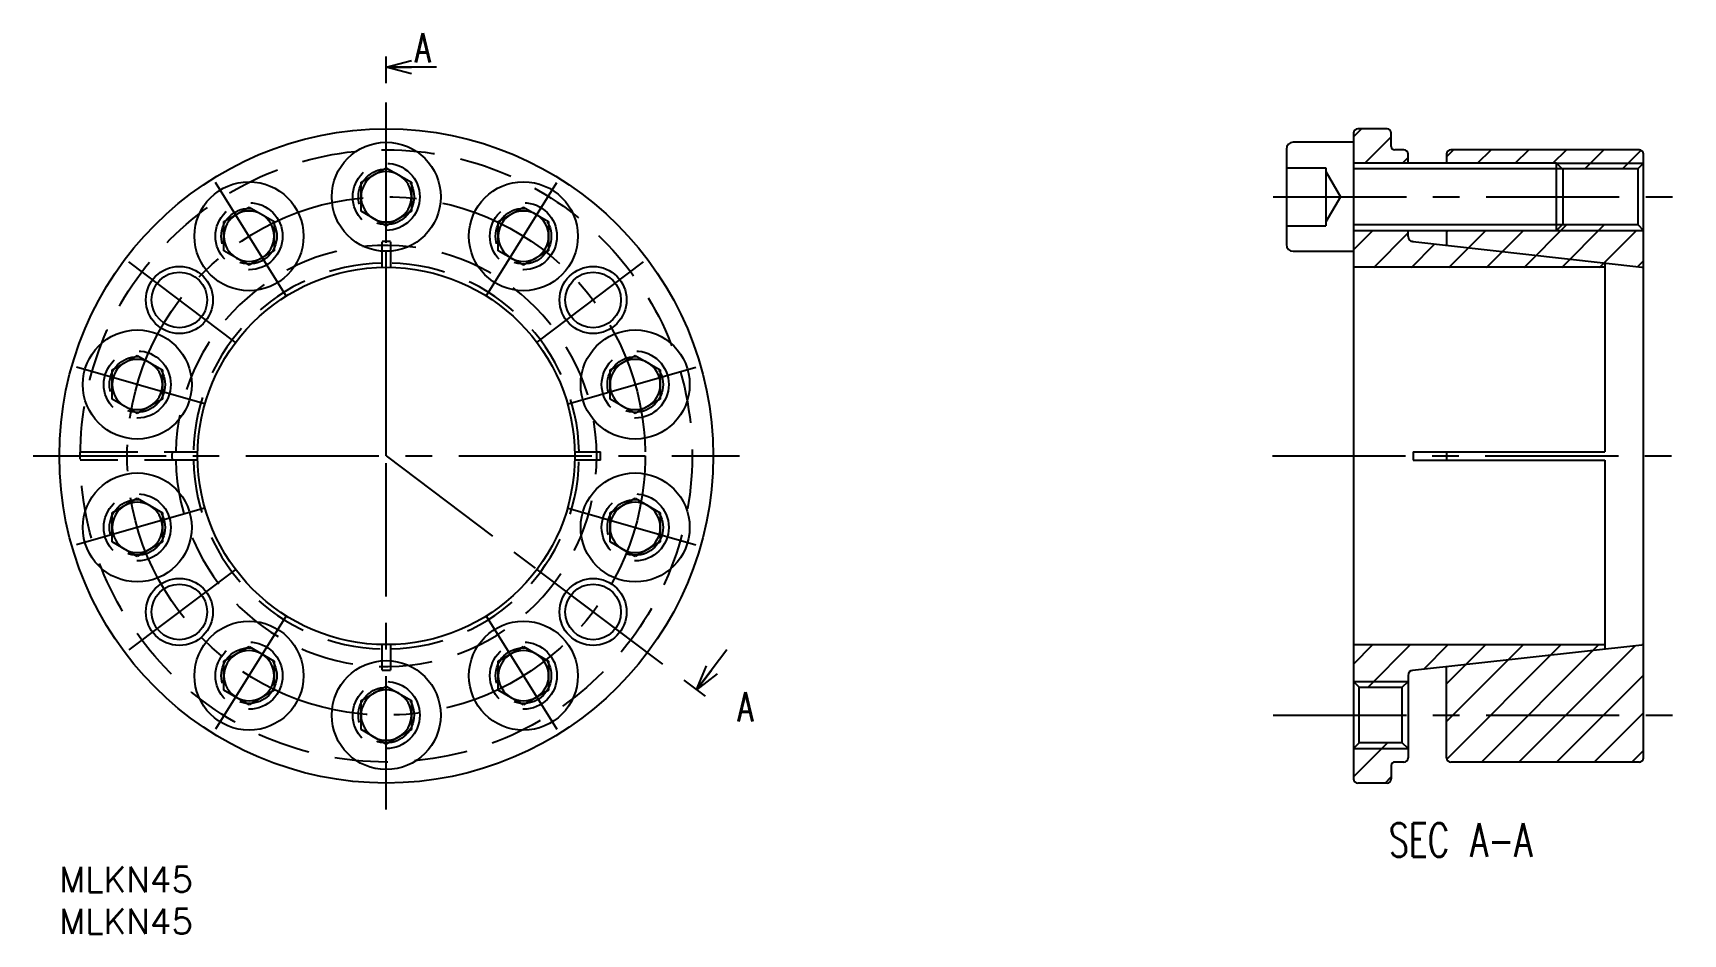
# Model space of a CAD drawing. Extents: x -3 to 194, y -8 to 99.
import ezdxf
from ezdxf.enums import TextEntityAlignment as Align

# ---------------------------------------------------------------- set-up
doc = ezdxf.new("R2010")
doc.units = 0
doc.header["$LTSCALE"] = 0.5
doc.linetypes.add('CENTER', pattern=[50.8, 31.75, -6.35, 6.35, -6.35])
doc.linetypes.add('DASHED', pattern=[19.05, 12.7, -6.35])
for name, color, linetype in [('MSM_CENTER', 1, 'CENTER'), ('MSM_CONTINUOUS', 7, 'CONTINUOUS'), ('MSM_DASHED', 4, 'DASHED'), ('MSM_NARROW', 5, 'CONTINUOUS'), ('MSM_PART_NUMBER', 7, 'CONTINUOUS')]:
    doc.layers.add(name, color=color, linetype=linetype)
doc.styles.get("Standard").update_dxf_attribs({"font": 'txt.shx', "height": 3, "bigfont": 'bigfont.shx'})

msp = doc.modelspace()

# ---------------------------------------------------------------- linework, layer by layer
at = {"layer": 'MSM_CENTER'}
for p, q in [((39, 49), (39, 97.36)), ((39, 6.86), (39, 91.14)), ((27.04, 68.13), (18.34, 82.07)), ((50.96, 68.13), (59.66, 82.07)), ((144.83, 79.9), (193.71, 79.9)), ((20.98, 62.58), (7.86, 72.47)), ((57.02, 62.58), (70.14, 72.47)), ((17.31, 55.22), (1.52, 59.75)), ((60.69, 55.22), (76.48, 59.75)), ((-3.14, 49), (81.14, 49)), ((39, 49), (77.63, 19.89)), ((144.72, 49), (193.6, 49)), ((17.31, 42.78), (1.52, 38.25)), ((60.69, 42.78), (76.48, 38.25)), ((20.98, 35.42), (7.86, 25.53)), ((57.02, 35.42), (70.14, 25.53)), ((27.04, 29.87), (18.34, 15.93)), ((50.96, 29.87), (59.66, 15.93)), ((144.83, 18.1), (193.71, 18.1))]:
    msp.add_line(p, q, dxfattribs=at)
msp.add_circle((39, 49), 30.9, dxfattribs=at)
at = {"layer": 'MSM_CONTINUOUS'}
for p, q in [((154.4, 87.5), (154.4, 10.5)), ((158.4, 88), (154.9, 88)), ((158.9, 85.91), (158.9, 87.5)), ((146.4, 85.6), (146.4, 74.2)), ((154.4, 86.4), (147.2, 86.4)), ((160.4, 85.5), (159.31, 85.5)), ((160.9, 83.9), (160.9, 85)), ((165.5, 85), (165.5, 83.9)), ((188.5, 85.5), (166, 85.5)), ((189, 13), (189, 85)), ((36, 81.63), (39, 83.36)), ((39, 83.36), (42, 81.63)), ((146.4, 83.36), (151.1, 83.36)), ((151.1, 83.36), (151.1, 76.44)), ((151.1, 82.9), (152.83, 79.9)), ((178.63, 83.9), (154.4, 83.9)), ((178.63, 75.9), (178.63, 83.9)), ((179.4, 83.13), (178.63, 83.9)), ((188.32, 83.22), (179.31, 83.22)), ((179.4, 76.67), (179.4, 83.13)), ((179.4, 76.67), (179.4, 83.13)), ((189, 83.9), (188.32, 83.22)), ((188.32, 83.22), (188.32, 76.58)), ((36, 78.17), (36, 81.63)), ((42, 81.63), (42, 78.17)), ((152.83, 79.9), (151.1, 76.9)), ((19.63, 76.94), (22.63, 78.67)), ((19.63, 73.47), (19.63, 76.94)), ((22.63, 78.67), (25.63, 76.94)), ((25.63, 76.94), (25.63, 73.47)), ((39, 76.44), (36, 78.17)), ((42, 78.17), (39, 76.44)), ((52.37, 76.94), (55.37, 78.67)), ((52.37, 73.47), (52.37, 76.94)), ((55.37, 78.67), (58.37, 76.94)), ((58.37, 76.94), (58.37, 73.47)), ((146.4, 76.44), (151.1, 76.44)), ((154.4, 75.9), (178.63, 75.9)), ((160.9, 75.16), (160.9, 75.9)), ((165.5, 75.9), (165.5, 74.11)), ((178.63, 75.9), (179.4, 76.67)), ((179.31, 76.58), (188.32, 76.58)), ((188.32, 76.58), (189, 75.9)), ((22.63, 71.74), (19.63, 73.47)), ((25.63, 73.47), (22.63, 71.74)), ((55.37, 71.74), (52.37, 73.47)), ((58.37, 73.47), (55.37, 71.74)), ((147.2, 73.4), (154.4, 73.4)), ((161.5, 74.56), (161.43, 74.56)), ((161.47, 74.56), (188.78, 71.52)), ((165.5, 74.11), (165.5, 74.11)), ((184.4, 71.5), (154.4, 71.5)), ((184.4, 72.01), (184.4, 49.5)), ((6.3, 59.25), (9.3, 60.98)), ((6.3, 55.79), (6.3, 59.25)), ((9.3, 60.98), (12.3, 59.25)), ((12.3, 59.25), (12.3, 55.79)), ((65.7, 59.25), (68.7, 60.98)), ((65.7, 55.79), (65.7, 59.25)), ((68.7, 60.98), (71.7, 59.25)), ((71.7, 59.25), (71.7, 55.79)), ((9.3, 54.05), (6.3, 55.79)), ((12.3, 55.79), (9.3, 54.05)), ((68.7, 54.05), (65.7, 55.79)), ((71.7, 55.79), (68.7, 54.05)), ((161.5, 49.5), (184.4, 49.5)), ((161.5, 49.5), (161.5, 48.5)), ((165.5, 49.5), (165.5, 48.5)), ((161.5, 48.5), (184.4, 48.5)), ((184.4, 48.5), (184.4, 25.99)), ((6.3, 42.21), (9.3, 43.95)), ((9.3, 43.95), (12.3, 42.21)), ((65.7, 42.21), (68.7, 43.95)), ((68.7, 43.95), (71.7, 42.21)), ((6.3, 38.75), (6.3, 42.21)), ((12.3, 42.21), (12.3, 38.75)), ((65.7, 38.75), (65.7, 42.21)), ((71.7, 42.21), (71.7, 38.75)), ((9.3, 37.02), (6.3, 38.75)), ((12.3, 38.75), (9.3, 37.02)), ((68.7, 37.02), (65.7, 38.75)), ((71.7, 38.75), (68.7, 37.02)), ((19.63, 24.53), (22.63, 26.26)), ((22.63, 26.26), (25.63, 24.53)), ((52.37, 24.53), (55.37, 26.26)), ((55.37, 26.26), (58.37, 24.53)), ((154.4, 26.5), (184.4, 26.5)), ((161.43, 23.44), (188.78, 26.48)), ((19.63, 21.06), (19.63, 24.53)), ((25.63, 24.53), (25.63, 21.06)), ((52.37, 21.06), (52.37, 24.53)), ((58.37, 24.53), (58.37, 21.06)), ((165.5, 13), (165.5, 23.89)), ((154.4, 22.1), (155.08, 21.42)), ((160.22, 21.42), (160.9, 22.1)), ((160.9, 22.84), (160.9, 13)), ((160.9, 22.84), (160.9, 22.1)), ((22.63, 19.33), (19.63, 21.06)), ((25.63, 21.06), (22.63, 19.33)), ((36, 19.83), (39, 21.56)), ((36, 16.37), (36, 19.83)), ((39, 21.56), (42, 19.83)), ((42, 19.83), (42, 16.37)), ((55.37, 19.33), (52.37, 21.06)), ((58.37, 21.06), (55.37, 19.33)), ((155.08, 21.42), (160.22, 21.42)), ((155.08, 14.78), (155.08, 21.42)), ((160.22, 14.78), (160.22, 21.42)), ((39, 14.64), (36, 16.37)), ((42, 16.37), (39, 14.64)), ((155.08, 14.78), (154.4, 14.1)), ((160.22, 14.78), (155.08, 14.78)), ((160.9, 14.1), (160.22, 14.78)), ((158.9, 12.09), (158.9, 10.5)), ((160.4, 12.5), (159.31, 12.5)), ((188.5, 12.5), (166, 12.5)), ((158.4, 10), (154.9, 10))]:
    msp.add_line(p, q, dxfattribs=at)
for centre, radius in [((39, 49), 39), ((39, 79.9), 6.5), ((22.63, 75.2), 6.5), ((55.37, 75.2), 6.5), ((14.32, 67.6), 3.32), ((39, 49), 22.5), ((63.68, 67.6), 3.32), ((9.3, 57.52), 6.5), ((68.7, 57.52), 6.5), ((9.3, 40.48), 6.5), ((68.7, 40.48), 6.5), ((14.32, 30.4), 3.32), ((63.68, 30.4), 3.32), ((22.63, 22.8), 6.5), ((55.37, 22.8), 6.5), ((39, 18.1), 6.5)]:
    msp.add_circle(centre, radius, dxfattribs=at)
for centre, radius, start, end in [((154.9, 87.5), 0.5, 90, 180), ((158.4, 87.5), 0.5, 0, 90), ((147.2, 85.6), 0.8, 90, 180), ((159.31, 85.91), 0.41, 180, 270), ((160.4, 85), 0.5, 0, 90), ((166, 85), 0.5, 90, 180), ((188.5, 85), 0.5, 0, 90), ((39, 79.9), 3, 60, 120), ((39, 79.9), 3, 120, 180), ((39, 79.9), 3, 0, 60), ((39, 79.9), 3, 180, 240), ((39, 79.9), 3, 300, 0), ((22.63, 75.2), 3, 120, 180), ((22.63, 75.2), 3, 60, 120), ((22.63, 75.2), 3, 0, 60), ((39, 79.9), 3, 240, 300), ((55.37, 75.2), 3, 120, 180), ((55.37, 75.2), 3, 60, 120), ((55.37, 75.2), 3, 0, 60), ((22.63, 75.2), 3, 180, 240), ((22.63, 75.2), 3, 300, 0), ((55.37, 75.2), 3, 180, 240), ((55.37, 75.2), 3, 300, 0), ((161.5, 75.16), 0.6, 180, 263.66), ((147.2, 74.2), 0.8, 180, 270), ((22.63, 75.2), 3, 240, 300), ((55.37, 75.2), 3, 240, 300), ((188.8, 71.72), 0.2, 263.66, 0), ((9.3, 57.52), 3, 120, 180), ((9.3, 57.52), 3, 60, 120), ((9.3, 57.52), 3, 0, 60), ((68.7, 57.52), 3, 120, 180), ((68.7, 57.52), 3, 60, 120), ((68.7, 57.52), 3, 0, 60), ((9.3, 57.52), 3, 180, 240), ((9.3, 57.52), 3, 300, 0), ((68.7, 57.52), 3, 180, 240), ((68.7, 57.52), 3, 300, 0), ((9.3, 57.52), 3, 240, 300), ((68.7, 57.52), 3, 240, 300), ((9.3, 40.48), 3, 60, 120), ((68.7, 40.48), 3, 60, 120), ((9.3, 40.48), 3, 120, 180), ((9.3, 40.48), 3, 0, 60), ((68.7, 40.48), 3, 120, 180), ((68.7, 40.48), 3, 0, 60), ((9.3, 40.48), 3, 180, 240), ((9.3, 40.48), 3, 300, 0), ((68.7, 40.48), 3, 180, 240), ((68.7, 40.48), 3, 300, 0), ((9.3, 40.48), 3, 240, 300), ((68.7, 40.48), 3, 240, 300), ((22.63, 22.8), 3, 60, 120), ((55.37, 22.8), 3, 60, 120), ((188.8, 26.28), 0.2, 0, 96.34), ((22.63, 22.8), 3, 120, 180), ((22.63, 22.8), 3, 0, 60), ((55.37, 22.8), 3, 120, 180), ((55.37, 22.8), 3, 0, 60), ((22.63, 22.8), 3, 180, 240), ((22.63, 22.8), 3, 300, 0), ((55.37, 22.8), 3, 180, 240), ((55.37, 22.8), 3, 300, 0), ((161.5, 22.84), 0.6, 96.34, 180), ((22.63, 22.8), 3, 240, 300), ((39, 18.1), 3, 120, 180), ((39, 18.1), 3, 60, 120), ((39, 18.1), 3, 0, 60), ((55.37, 22.8), 3, 240, 300), ((39, 18.1), 3, 180, 240), ((39, 18.1), 3, 300, 0), ((39, 18.1), 3, 240, 300), ((159.31, 12.09), 0.41, 90, 180), ((160.4, 13), 0.5, 270, 360), ((166, 13), 0.5, 180, 270), ((188.5, 13), 0.5, 270, 360), ((154.9, 10.5), 0.5, 180, 270), ((158.4, 10.5), 0.5, 270, 360)]:
    msp.add_arc(centre, radius, start, end, dxfattribs=at)
at = {"layer": 'MSM_DASHED'}
for p, q in [((38.5, 71.49), (38.5, 74.55)), ((39.5, 74.55), (39.5, 71.49)), ((2.5, 49.5), (3, 49.5)), ((3, 49.5), (16.51, 49.5)), ((61.49, 49.5), (64.55, 49.5)), ((3, 48.5), (2.5, 48.5)), ((16.51, 48.5), (3, 48.5)), ((64.55, 48.5), (61.49, 48.5)), ((38.5, 23.45), (38.5, 26.51)), ((39.5, 26.51), (39.5, 23.45))]:
    msp.add_line(p, q, dxfattribs=at)
for centre, radius in [((39, 49), 36.5), ((39, 79.9), 4), ((39, 79.9), 3.32), ((22.63, 75.2), 4), ((55.37, 75.2), 4), ((22.63, 75.2), 3.32), ((55.37, 75.2), 3.32), ((9.3, 57.52), 4), ((68.7, 57.52), 4), ((9.3, 57.52), 3.32), ((68.7, 57.52), 3.32), ((9.3, 40.48), 4), ((9.3, 40.48), 3.32), ((68.7, 40.48), 4), ((68.7, 40.48), 3.32), ((22.63, 22.8), 4), ((22.63, 22.8), 3.32), ((55.37, 22.8), 4), ((55.37, 22.8), 3.32), ((39, 18.1), 4), ((39, 18.1), 3.32)]:
    msp.add_circle(centre, radius, dxfattribs=at)
for radius, start, end in [(25.11, 181.1409, 178.8591), (25.56, 88.8789, 91.1211), (23.01, 91.2451, 178.7549), (23.01, 1.2451, 88.7549), (25.56, 178.8789, 181.1211), (25.56, 358.8789, 1.1211), (23.01, 181.2451, 268.7549), (23.01, 271.2451, 358.7549), (25.56, 268.8789, 271.1211)]:
    msp.add_arc((39, 49), radius, start, end, dxfattribs=at)
at = {"layer": 'MSM_NARROW'}
for p, q in [((154.4, 87.05), (155.35, 88)), ((155.74, 83.9), (158.9, 87.06)), ((165.5, 84.68), (166.32, 85.5)), ((169.21, 83.9), (170.81, 85.5)), ((173.7, 83.9), (175.3, 85.5)), ((178.19, 83.9), (179.79, 85.5)), ((182.01, 83.22), (184.28, 85.5)), ((186.5, 83.22), (188.72, 85.45)), ((179.31, 83.22), (154.4, 83.22)), ((160.23, 83.9), (160.9, 84.57)), ((178.63, 83.9), (189, 83.9)), ((154.4, 76.58), (179.31, 76.58)), ((154.4, 73.58), (156.72, 75.9)), ((156.81, 71.49), (160.9, 75.59)), ((165.5, 75.7), (165.7, 75.9)), ((165.79, 71.49), (170.19, 75.9)), ((170.28, 71.49), (174.68, 75.9)), ((174.77, 71.49), (179.85, 76.58)), ((178.63, 75.9), (189, 75.9)), ((179.26, 71.49), (184.34, 76.58)), ((183.75, 71.49), (188.15, 75.9)), ((161.3, 71.49), (164.07, 74.27)), ((188.32, 71.58), (189, 72.26)), ((154.4, 24.19), (156.71, 26.5)), ((156.13, 21.42), (161.2, 26.5)), ((162.78, 23.59), (165.69, 26.5)), ((165.5, 21.82), (170.18, 26.5)), ((165.5, 17.33), (174.67, 26.5)), ((165.52, 12.86), (179.16, 26.5)), ((169.65, 12.5), (183.65, 26.5)), ((174.14, 12.5), (188.04, 26.39)), ((154.4, 22.1), (160.9, 22.1)), ((178.63, 12.5), (189, 22.87)), ((183.12, 12.5), (189, 18.38)), ((154.4, 10.72), (158.46, 14.78)), ((154.4, 14.1), (160.9, 14.1)), ((187.61, 12.5), (189, 13.89)), ((158.17, 10), (158.9, 10.73))]:
    msp.add_line(p, q, dxfattribs=at)
for centre in [(14.32, 67.6), (63.68, 67.6), (14.32, 30.4), (63.68, 30.4)]:
    msp.add_circle(centre, 4, dxfattribs=at)
at = {"layer": 'MSM_PART_NUMBER'}
for p, q in [((39, 95.36), (42, 96.16)), ((45, 95.36), (39, 95.36)), ((42, 94.56), (39, 95.36)), ((39, 95.36), (42, 95.36)), ((79.64, 25.89), (76.03, 21.1)), ((76.03, 21.1), (77.19, 23.98)), ((76.03, 21.1), (77.83, 23.49)), ((78.48, 23.01), (76.03, 21.1))]:
    msp.add_line(p, q, dxfattribs=at)

# ---------------------------------------------------------------- texts
at = {"layer": 'MSM_PART_NUMBER', "width": 0.7}
for p in [(42.42, 99.43), (80.93, 20.84)]:
    msp.add_text('A', height=3.5, dxfattribs=at).set_placement(p, align=Align.TOP_LEFT)
msp.add_text('SEC A-A', height=4, dxfattribs=at).set_placement((158.6, 0), align=Align.BOTTOM_LEFT)
at = {"layer": 'MSM_PART_NUMBER'}
for p in [(0, -3), (0, -8)]:
    msp.add_text('MLKN45', height=3, dxfattribs=at).set_placement(p)

doc.saveas('drawing.dxf')
